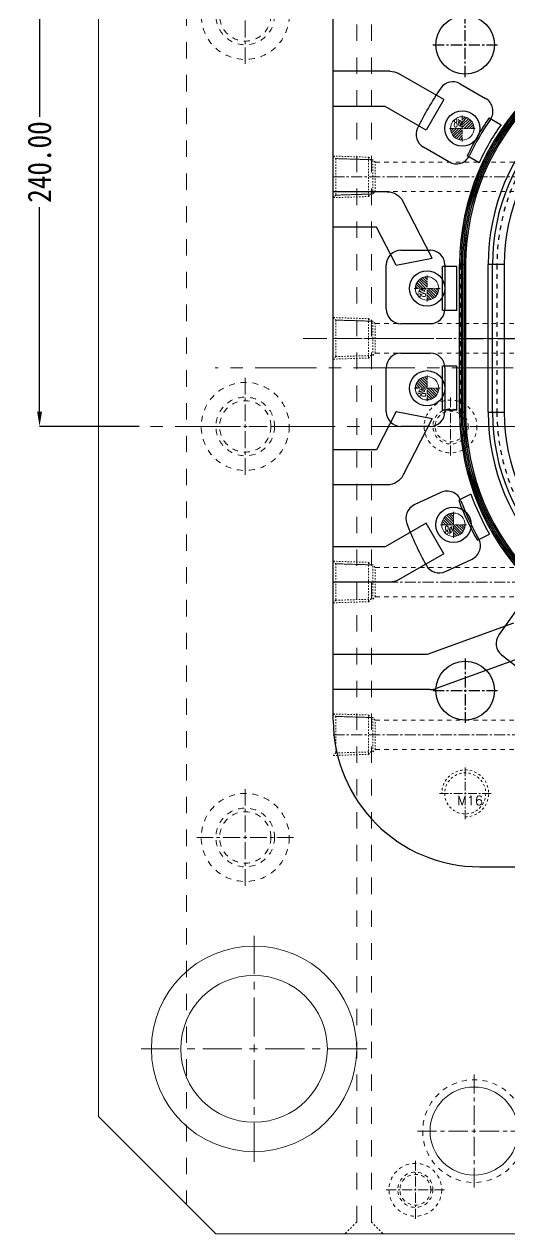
# Model space of a CAD drawing. Header units: millimetres. Extents: x -840 to 1682, y -9216 to -2117.
# Drawn here: x 71.7 to 237.3, y -4532.4 to -4120.4 of the extents above; entities that cross this region are included whole.
import ezdxf

# ---------------------------------------------------------------- set-up
doc = ezdxf.new("R2010")
doc.units = ezdxf.units.MM
doc.header["$LTSCALE"] = 16.335
doc.header["$PDMODE"] = 3
doc.header["$PDSIZE"] = 8
doc.linetypes.add('CENTER', pattern=[0.6, 0.375, -0.075, 0.075, -0.075])
doc.linetypes.add('HIDDEN', pattern=[0.2, 0.1, -0.1])
doc.layers.get('0').update_dxf_attribs({"linetype": 'CONTINUOUS'})
doc.layers.get('Defpoints').update_dxf_attribs({"linetype": 'CONTINUOUS'})
for name, color, linetype, lineweight in [('cool', 153, 'HIDDEN', 9), ('epin', 13, 'CONTINUOUS', 9), ('moldbase', 7, 'CONTINUOUS', 20), ('screw', 33, 'CONTINUOUS', 13)]:
    doc.layers.add(name, color=color, linetype=linetype, lineweight=lineweight)
doc.layers.add('DEFAULT_2', color=8, linetype='HIDDEN')
doc.styles.get("Standard").update_dxf_attribs({"font": 'txt', "width": 0.85})
doc.styles.add('TXT', font='txt.shx', dxfattribs={"bigfont": 'gbcbig.shx'})
doc.styles.add('TXT05', font='txt.shx', dxfattribs={"width": 0.5, "bigfont": 'gbcbig.shx'})
doc.dimstyles.new('STANDARD$0', dxfattribs={"dimscale": 2, "dimtxt": 3, "dimasz": 3, "dimexe": 1.25, "dimexo": 0.625, "dimgap": 0.5, "dimtad": 0, "dimdsep": 46, "dimlunit": 6, "dimtxsty": 'Standard', "dimblk": 'CLOSEDBLANK', "dimcen": 0, "dimclrt": 2, "dimazin": 2, "dimtfac": 2, "dimtmove": 1, "dimatfit": 3, "dimfxl": 0, "dimtolj": 1, "dimtzin": 0, "dimarcsym": 0})

# ---------------------------------------------------------------- blocks, each defined once
blk = doc.blocks.new('*D604')
at = {"color": 0, "lineweight": -2}
for p, q in [((217.99, -4017.42), (76.97, -4017.42)), ((76.97, -4022.42), (76.97, -4151.98)), ((76.97, -4252.42), (76.97, -4182.76)), ((110.95, -4257.42), (76.97, -4257.42))]:
    blk.add_line(p, q, dxfattribs=at)
at = {"color": 0}
for points in [[(76.14, -4022.42), (77.8, -4022.42), (76.97, -4017.42)], [(76.14, -4252.42), (77.8, -4252.42), (76.97, -4257.42)]]:
    blk.add_solid(points, dxfattribs=at)
at = {"layer": 'Defpoints', "color": 0}
for p in [(217.99, -4017.42), (76.97, -4257.42), (110.95, -4257.42)]:
    blk.add_point(p, dxfattribs=at)
at = {"color": 0, "insert": (76.97, -4167.37), "char_height": 8, "attachment_point": 5, "rotation": 90}
blk.add_mtext('\\A1;240.00', dxfattribs=at)
blk = doc.blocks.new('screw_m16_g')
at = {"layer": 'screw', "color": 1, "linetype": 'CENTER', "ltscale": 0.497582}
for p, q in [((0, -8.8), (0, 8.8)), ((-8.8, 0), (8.8, 0))]:
    blk.add_line(p, q, dxfattribs=at)
at = {"layer": 'screw', "color": 33, "linetype": 'HIDDEN', "ltscale": 0.497582}
blk.add_circle((0, 0), 7, dxfattribs=at)
at = {"layer": 'screw', "color": 92, "linetype": 'HIDDEN', "ltscale": 0.497582}
blk.add_arc((0, 0), 8, 270, 180, dxfattribs=at)
at = {"layer": 'screw', "color": 6, "style": 'TXT'}
blk.add_text('M16', height=3.2, dxfattribs=at).set_placement((-2.72, -4))
blk = doc.blocks.new('cool_jt_f12')
at = {"layer": 'cool', "ltscale": 0.3}
for p, q in [((0, 7.0785), (0.856, 6.2225)), ((0, 7.0785), (12, 6.7035)), ((0.856, 6.2225), (0.856, -6.2225)), ((13.5, 5.827375), (0.856, 6.2225)), ((0.856, 6.2225), (13.5, 5.827375)), ((12, 6.7035), (12.856, 5.8475)), ((12, 6.7035), (12, -6.7035)), ((14.327375, 5), (13.5, 5.827375)), ((13.5, -5.827375), (13.5, 5.827375)), ((14.327375, -5), (14.327375, 5)), ((0.856, -6.2225), (0, -7.0785)), ((0, -7.0785), (12, -6.7035)), ((0.856, -6.2225), (13.5, -5.827375)), ((12, -6.7035), (12.856, -5.8475)), ((13.5, -5.827375), (14.327375, -5))]:
    blk.add_line(p, q, dxfattribs=at)
blk = doc.blocks.new('7')
at = {"layer": 'cool', "ltscale": 0.932966}
for p, q in [((-1665.25, -2312.72), (-1303.91, -2312.72)), ((-1665.25, -2322.72), (-1303.91, -2322.72))]:
    blk.add_line(p, q, dxfattribs=at)
at = {"layer": 'cool', "color": 1, "linetype": 'CENTER', "ltscale": 0.621977}
blk.add_line((-1679.58, -2317.72), (-1289.58, -2317.72), dxfattribs=at)
at = {"layer": 'cool', "ltscale": 0.932966}
blk.add_blockref('cool_jt_f12', (-1679.58, -2317.72), dxfattribs=at)
at = {"layer": 'cool', "ltscale": 0.932966, "rotation": 180}
blk.add_blockref('cool_jt_f12', (-1289.58, -2317.72), dxfattribs=at)
blk = doc.blocks.new('98')
for p, q in [((2536.19, -2382.82), (2551.59, -2374.03)), ((2554.56, -2373.25), (2573.87, -2373.25)), ((2536.19, -2382.82), (2542.14, -2393.24)), ((2542.14, -2393.24), (2556.15, -2385.25)), ((2556.15, -2385.25), (2573.87, -2385.25)), ((2555.43, -2414.28), (2573.87, -2414.28)), ((2540.12, -2436.92), (2550.09, -2417.53)), ((2552.41, -2439.26), (2559.09, -2426.28)), ((2559.09, -2426.28), (2573.87, -2426.28)), ((2552.41, -2439.26), (2540.12, -2436.92)), ((2552.41, -2489.15), (2540.12, -2491.48)), ((2540.12, -2491.48), (2550.09, -2510.87)), ((2552.41, -2489.15), (2559.09, -2502.12)), ((2559.09, -2502.12), (2573.87, -2502.12)), ((2555.43, -2514.12), (2573.87, -2514.12)), ((2536.19, -2537.62), (2542.14, -2527.2)), ((2542.14, -2527.2), (2556.15, -2535.2)), ((2536.19, -2537.62), (2551.59, -2546.41)), ((2556.15, -2535.2), (2573.87, -2535.2)), ((2554.56, -2547.2), (2573.87, -2547.2))]:
    blk.add_line(p, q)
for centre, start, end in [((2554.56, -2379.25), 90, 119.7161), ((2555.43, -2420.28), 90, 152.7805), ((2555.43, -2508.12), 207.2195, 270), ((2554.56, -2541.2), 240.2839, 270)]:
    blk.add_arc(centre, 6, start, end)
at = {"layer": 'cool', "ltscale": 0.3}
for p, q in [((2559.54, -2414.2), (2560.37, -2415.03)), ((2560.37, -2415.03), (2573.01, -2415.42)), ((2573.01, -2415.42), (2560.37, -2415.03)), ((2561.87, -2415.9), (2561.01, -2415.05)), ((2573.87, -2416.28), (2561.87, -2415.9)), ((2573.87, -2416.28), (2573.01, -2415.42))]:
    blk.add_line(p, q, dxfattribs=at)
blk = doc.blocks.new('epin_ejp_8')
at = {"layer": 'epin'}
h = blk.add_hatch(dxfattribs=at)
h.set_pattern_fill('_ANSI31', color=123, scale=0.2, angle=90, style=0)
h.set_pattern_definition([(135, (790.4722, -3.5744), (-0.4490128, -0.4490128), [])])
h.paths.add_polyline_path([(0, 4, 0.414214), (-4, 0), (0, 0)])
h.paths.add_polyline_path([(4, 0), (0, 0), (0, -4, 0.414214)])
at = {"layer": 'epin', "color": 1, "linetype": 'CENTER', "ltscale": 0.248791}
for p, q in [((0, -4.4), (0, 4.4)), ((-4.4, 0), (4.4, 0))]:
    blk.add_line(p, q, dxfattribs=at)
at = {"layer": 'epin'}
blk.add_circle((0, 0), 4, dxfattribs=at)
at = {"layer": 'epin', "color": 6, "style": 'TXT05', "width": 0.5}
blk.add_text('%%c8', height=2.8, dxfattribs=at).set_placement((0.16, 0.4))
blk = doc.blocks.new('epin_ejp_10')
at = {"layer": 'epin'}
h = blk.add_hatch(dxfattribs=at)
h.set_pattern_fill('_ANSI31', color=123, scale=0.25, angle=90, style=0)
h.set_pattern_definition([(135, (4516.491, -51.7531), (-0.56126601, -0.56126601), [])])
h.paths.add_polyline_path([(0, 5, 0.414214), (-5, 0), (0, 0)])
h.paths.add_polyline_path([(5, 0), (0, 0), (0, -5, 0.414214)])
at = {"layer": 'epin', "color": 1, "linetype": 'CENTER', "ltscale": 0.310989}
for p, q in [((0, -5.5), (0, 5.5)), ((-5.5, 0), (5.5, 0))]:
    blk.add_line(p, q, dxfattribs=at)
at = {"layer": 'epin'}
blk.add_circle((0, 0), 5, dxfattribs=at)
at = {"layer": 'epin', "color": 6, "style": 'TXT05', "width": 0.5}
blk.add_text('%%c10', height=3.5, dxfattribs=at).set_placement((0.2, 0.5))
blk = doc.blocks.new('56')
at = {"layer": 'epin', "xscale": -1}
for p in [(-44.58, -2255.22), (-4.58, -2255.22), (-100.58, -2267.22), (-135.58, -2301.22), (29.42, -2489.72), (71.42, -2489.72)]:
    blk.add_blockref('epin_ejp_8', p, dxfattribs=at)
at = {"layer": 'epin'}
for name, p in [('epin_ejp_8', (35.42, -2255.22)), ('epin_ejp_8', (75.42, -2255.22)), ('epin_ejp_8', (131.42, -2267.22)), ('epin_ejp_8', (166.42, -2301.22)), ('epin_ejp_8', (-40.58, -2489.72)), ('epin_ejp_8', (1.42, -2489.72)), ('epin_ejp_10', (15.42, -2547.72))]:
    blk.add_blockref(name, p, dxfattribs=at)
at = {"layer": 'epin', "xscale": -1}
for p, rotation in [((-147.58, -2355.72), 90), ((-147.58, -2389.72), 90), ((169.42, -2436.22), 180), ((138.42, -2473.22), 180)]:
    blk.add_blockref('epin_ejp_8', p, dxfattribs=dict(at, rotation=rotation))
at = {"layer": 'epin'}
for p, rotation in [((178.42, -2355.72), 270), ((178.42, -2389.72), 270), ((-138.58, -2436.22), 180), ((-107.58, -2473.22), 180)]:
    blk.add_blockref('epin_ejp_8', p, dxfattribs=dict(at, rotation=rotation))

msp = doc.modelspace()

# ---------------------------------------------------------------- linework, layer by layer
at = {"color": 7, "linetype": 'Continuous'}
for p, q in [((177.099, -4357.425), (177.099, -4117.425)), ((220.381, -4140.691), (229.068, -4145.707)), ((216.544, -4167.343), (207.859, -4162.329)), ((226.796, -4167.68), (222.801, -4165.261)), ((200.187, -4197.425), (210.187, -4197.425)), ((195.187, -4217.425), (195.187, -4202.425)), ((215.187, -4202.425), (215.187, -4217.425)), ((220.187, -4252.55), (220.187, -4202.3)), ((220.689, -4202.3), (220.187, -4202.3)), ((220.187, -4202.3), (220.689, -4202.3)), ((220.689, -4202.3), (220.689, -4252.55)), ((221.19, -4252.55), (221.19, -4202.3)), ((222.249, -4202.3), (221.19, -4202.3)), ((221.19, -4202.3), (222.249, -4202.3)), ((221.692, -4202.3), (221.692, -4252.55)), ((221.748, -4252.55), (221.748, -4202.3)), ((222.249, -4202.3), (222.249, -4252.55)), ((229.892, -4252.55), (229.892, -4202.3)), ((235.419, -4202.3), (229.892, -4202.3)), ((231.399, -4252.55), (231.399, -4202.3)), ((235.419, -4202.3), (235.419, -4252.55)), ((219.187, -4202.925), (214.383, -4202.925)), ((214.383, -4217.925), (214.383, -4202.925)), ((219.187, -4217.925), (219.187, -4202.925)), ((219.187, -4217.925), (214.383, -4217.925)), ((210.187, -4222.425), (200.187, -4222.425)), ((200.187, -4232.425), (210.187, -4232.425)), ((195.187, -4252.425), (195.187, -4237.425)), ((219.187, -4236.925), (214.383, -4236.925)), ((214.383, -4251.925), (214.383, -4236.925)), ((215.187, -4237.425), (215.187, -4252.425)), ((219.187, -4251.925), (219.187, -4236.925)), ((219.187, -4251.925), (214.383, -4251.925)), ((220.187, -4252.55), (220.689, -4252.55)), ((220.689, -4252.55), (220.187, -4252.55)), ((221.19, -4252.55), (222.249, -4252.55)), ((222.249, -4252.55), (221.19, -4252.55)), ((229.892, -4252.55), (235.419, -4252.55)), ((210.187, -4257.425), (200.187, -4257.425)), ((213.822, -4279.947), (204.732, -4284.185)), ((224.064, -4280.505), (219.873, -4282.567)), ((215.321, -4306.832), (224.413, -4302.593)), ((239.3, -4320.24), (233.548, -4328.455)), ((227.099, -4407.425), (517.099, -4407.425))]:
    msp.add_line(p, q, dxfattribs=at)
at = {"color": 1, "linetype": 'CENTER', "ltscale": 0.621977}
for p, q in [((222.099, -4138.425), (222.099, -4116.425)), ((211.099, -4127.425), (233.099, -4127.425)), ((222.099, -4336.425), (222.099, -4358.425)), ((211.099, -4347.425), (233.099, -4347.425))]:
    msp.add_line(p, q, dxfattribs=at)
for p, q in [((230.318, -4152.277), (234.319, -4154.66)), ((226.23, -4296.156), (230.423, -4294.132)), ((238.576, -4324.426), (209.111, -4335.061)), ((209.111, -4335.061), (177.099, -4335.061)), ((241.369, -4336.176), (212.198, -4346.704)), ((210.161, -4347.061), (177.099, -4347.061))]:
    msp.add_line(p, q)
at = {"color": 1, "linetype": 'CENTER', "ltscale": 1.320531}
msp.add_line((220.187, -4227.425), (524.011, -4227.425), dxfattribs=at)
for centre, radius in [((222.099, -4127.425), 10), ((221.099, -4155.925), 6), ((209.099, -4210.425), 6), ((209.099, -4244.425), 6), ((218.099, -4290.925), 6), ((222.099, -4347.425), 10)]:
    msp.add_circle(centre, radius)
at = {"color": 7, "linetype": 'Continuous'}
for centre, radius, start, end in [((301.749, -4202.3), 81.562, 90, 180), ((301.749, -4202.3), 81.06, 90, 180), ((301.749, -4202.3), 80.559, 90, 180), ((301.749, -4202.3), 80.057, 90, 180), ((301.749, -4202.3), 80.001, 90, 180), ((301.749, -4202.3), 79.5, 90, 180), ((301.749, -4202.3), 71.857, 90, 180), ((301.749, -4202.3), 70.35, 90, 180), ((301.749, -4202.3), 66.33, 90, 180), ((217.881, -4145.021), 5, 60, 145.66849), ((301.749, -4202.3), 106.562, 145.66849, 154.13843), ((226.568, -4150.037), 5, 325.19436, 60), ((301.749, -4202.3), 87.205, 144.99677, 154.86623), ((301.749, -4202.3), 86.562, 145.19436, 154.59133), ((210.359, -4157.999), 5, 154.13843, 240), ((301.749, -4202.3), 82.562, 144.75849, 155.20855), ((219.044, -4163.013), 5, 240, 334.59133), ((200.187, -4202.425), 5, 90, 180), ((210.187, -4202.425), 5, 0, 90), ((200.187, -4217.425), 5, 180, 270), ((210.187, -4217.425), 5, 270, 0), ((200.187, -4237.425), 5, 90, 180), ((210.187, -4237.425), 5, 0, 90), ((200.187, -4252.425), 5, 180, 270), ((210.187, -4252.425), 5, 270, 0), ((301.749, -4252.55), 81.562, 180, 270), ((301.749, -4252.55), 81.06, 180, 270), ((301.749, -4252.55), 80.559, 180, 270), ((301.749, -4252.55), 80.057, 180, 270), ((301.749, -4252.55), 80.001, 180, 270), ((301.749, -4252.55), 79.5, 180, 270), ((301.749, -4252.55), 71.857, 180, 270), ((301.749, -4252.55), 70.35, 180, 270), ((301.749, -4252.55), 66.33, 180, 270), ((215.935, -4284.478), 5, 20.40867, 115), ((301.749, -4252.55), 82.562, 199.79145, 210.24151), ((206.845, -4288.717), 5, 115, 200.86157), ((301.749, -4252.55), 87.205, 200.13377, 210.00323), ((301.749, -4252.55), 86.562, 200.40867, 209.80564), ((301.749, -4252.55), 106.562, 200.86157, 209.33151), ((222.3, -4298.061), 5, 295, 29.80564), ((213.208, -4302.301), 5, 209.33151, 295), ((237.644, -4331.323), 5, 145, 230.86157), ((301.749, -4252.55), 106.562, 230.86157, 239.33151), ((227.099, -4357.425), 50, 180, 270)]:
    msp.add_arc(centre, radius, start, end, dxfattribs=at)
msp.add_arc((210.161, -4341.061), 6, 270, 289.84589)
at = {"layer": 'cool', "color": 1, "linetype": 'CENTER', "ltscale": 0.621977}
for p, q in [((177.099, -4227.425), (567.099, -4227.425)), ((177.099, -4310.425), (567.099, -4310.425)), ((177.099, -4362.425), (567.099, -4362.425))]:
    msp.add_line(p, q, dxfattribs=at)
at = {"layer": 'DEFAULT_2', "color": 8, "linetype": 'HIDDEN'}
for p, q in [((220.244, -4202.3), (220.244, -4252.55)), ((220.689, -4202.3), (221.19, -4202.3)), ((221.19, -4202.3), (220.689, -4202.3)), ((232.907, -4202.3), (232.907, -4252.55)), ((221.19, -4252.55), (220.689, -4252.55)), ((220.689, -4252.55), (221.19, -4252.55))]:
    msp.add_line(p, q, dxfattribs=at)
for centre, radius, start, end in [((301.749, -4202.3), 81.505, 90, 180), ((301.749, -4202.3), 68.842, 90, 180), ((301.749, -4252.55), 81.505, 180, 270), ((301.749, -4252.55), 68.842, 180, 270)]:
    msp.add_arc(centre, radius, start, end, dxfattribs=at)
at = {"layer": 'moldbase', "color": 8, "linetype": 'HIDDEN', "ltscale": 3.420875}
for p, q in [((185.099, -3986.425), (185.099, -4528.425)), ((190.099, -3986.425), (190.099, -4528.425)), ((127.099, -3992.425), (127.099, -4522.425))]:
    msp.add_line(p, q, dxfattribs=at)
at = {"layer": 'moldbase'}
for p, q in [((97.099, -4022.425), (97.099, -4492.425)), ((97.099, -4492.425), (137.099, -4532.425)), ((607.099, -4532.425), (137.099, -4532.425))]:
    msp.add_line(p, q, dxfattribs=at)
at = {"layer": 'moldbase', "color": 1, "linetype": 'CENTER', "ltscale": 0.932966}
for p, q in [((147.099, -4100.925), (147.099, -4133.925)), ((147.099, -4273.925), (147.099, -4240.925)), ((130.599, -4257.425), (163.599, -4257.425)), ((147.099, -4413.925), (147.099, -4380.925)), ((163.599, -4397.425), (130.599, -4397.425))]:
    msp.add_line(p, q, dxfattribs=at)
at = {"layer": 'moldbase', "color": 1, "linetype": 'CENTER', "ltscale": 3.420875}
for p, q in [((577.305, -4227.425), (166.894, -4227.425)), ((607.305, -4237.425), (136.894, -4237.425)), ((647.099, -4257.425), (97.099, -4257.425))]:
    msp.add_line(p, q, dxfattribs=at)
at = {"layer": 'moldbase', "color": 1, "linetype": 'CENTER', "ltscale": 0.55978}
for p, q in [((217.099, -4267.325), (217.099, -4247.525)), ((207.199, -4257.425), (226.999, -4257.425)), ((205.099, -4527.325), (205.099, -4507.525)), ((214.999, -4517.425), (195.199, -4517.425))]:
    msp.add_line(p, q, dxfattribs=at)
at = {"layer": 'moldbase', "color": 1, "linetype": 'CENTER', "ltscale": 2.176921}
for p, q in [((150.099, -4507.925), (150.099, -4430.925)), ((188.599, -4469.425), (111.599, -4469.425))]:
    msp.add_line(p, q, dxfattribs=at)
at = {"layer": 'moldbase', "color": 1, "linetype": 'CENTER', "ltscale": 1.08846}
for p, q in [((225.099, -4516.675), (225.099, -4478.175)), ((244.349, -4497.425), (205.849, -4497.425))]:
    msp.add_line(p, q, dxfattribs=at)
at = {"layer": 'moldbase', "color": 8, "linetype": 'HIDDEN', "ltscale": 0.373186}
for p, q in [((185.099, -4528.425), (181.099, -4532.425)), ((190.099, -4528.425), (194.099, -4532.425))]:
    msp.add_line(p, q, dxfattribs=at)
at = {"layer": 'moldbase', "color": 8, "linetype": 'HIDDEN', "ltscale": 1.243955}
for centre, radius in [((147.099, -4117.425), 15), ((147.099, -4117.425), 10), ((147.099, -4117.425), 8.75), ((147.099, -4257.425), 15), ((147.099, -4257.425), 10), ((147.099, -4257.425), 8.75), ((147.099, -4397.425), 15), ((147.099, -4397.425), 10), ((147.099, -4397.425), 8.75)]:
    msp.add_circle(centre, radius, dxfattribs=at)
at = {"layer": 'moldbase', "color": 8, "linetype": 'HIDDEN', "ltscale": 0.746373}
for centre, radius in [((217.099, -4257.425), 9), ((217.099, -4257.425), 6), ((217.099, -4257.425), 5.25), ((205.099, -4517.425), 9), ((205.099, -4517.425), 6), ((205.099, -4517.425), 5.25)]:
    msp.add_circle(centre, radius, dxfattribs=at)
at = {"layer": 'moldbase'}
for centre, radius in [((150.099, -4469.425), 35), ((150.099, -4469.425), 25), ((225.099, -4497.425), 15)]:
    msp.add_circle(centre, radius, dxfattribs=at)
at = {"layer": 'moldbase', "color": 8, "linetype": 'HIDDEN', "ltscale": 1.08846}
msp.add_circle((225.099, -4497.425), 17.5, dxfattribs=at)

# ---------------------------------------------------------------- block references
for name, p in [('56', (356.679, -1854.701)), ('7', (1856.679, -1854.701)), ('7', (1856.679, -1909.701)), ('7', (1856.679, -1992.701)), ('7', (1856.679, -2044.701))]:
    msp.add_blockref(name, p)
at = {"xscale": -1, "rotation": 359.9999999999997}
msp.add_blockref('98', (2750.967, -1763.223), dxfattribs=at)
at = {"layer": 'screw'}
msp.add_blockref('screw_m16_g', (222.099, -4382.425), dxfattribs=at)

# ---------------------------------------------------------------- dimensions: what is measured, and where the dimension line sits
dim = msp.add_linear_dim(base=(76.971, -4257.425), p1=(217.992, -4017.425), p2=(110.948, -4257.425), angle=90, dimstyle='STANDARD$0', override={"dimscale": 1, "dimtxt": 8, "dimasz": 5, "dimexe": 0, "dimexo": 0, "dimgap": 0.09, "dimzin": 0, "dimlunit": 2, "dimcen": 2.673, "dimclrt": 0, "dimadec": 0, "dimazin": 0, "dimtp": 0.01, "dimtm": 0.01, "dimtfac": 1, "dimtofl": 0, "dimtmove": 0})
dim.commit()
dim.dimension.update_dxf_attribs({"geometry": '*D604', "text_midpoint": (76.971, -4167.366), "dimtype": 160})

doc.saveas('drawing.dxf')
